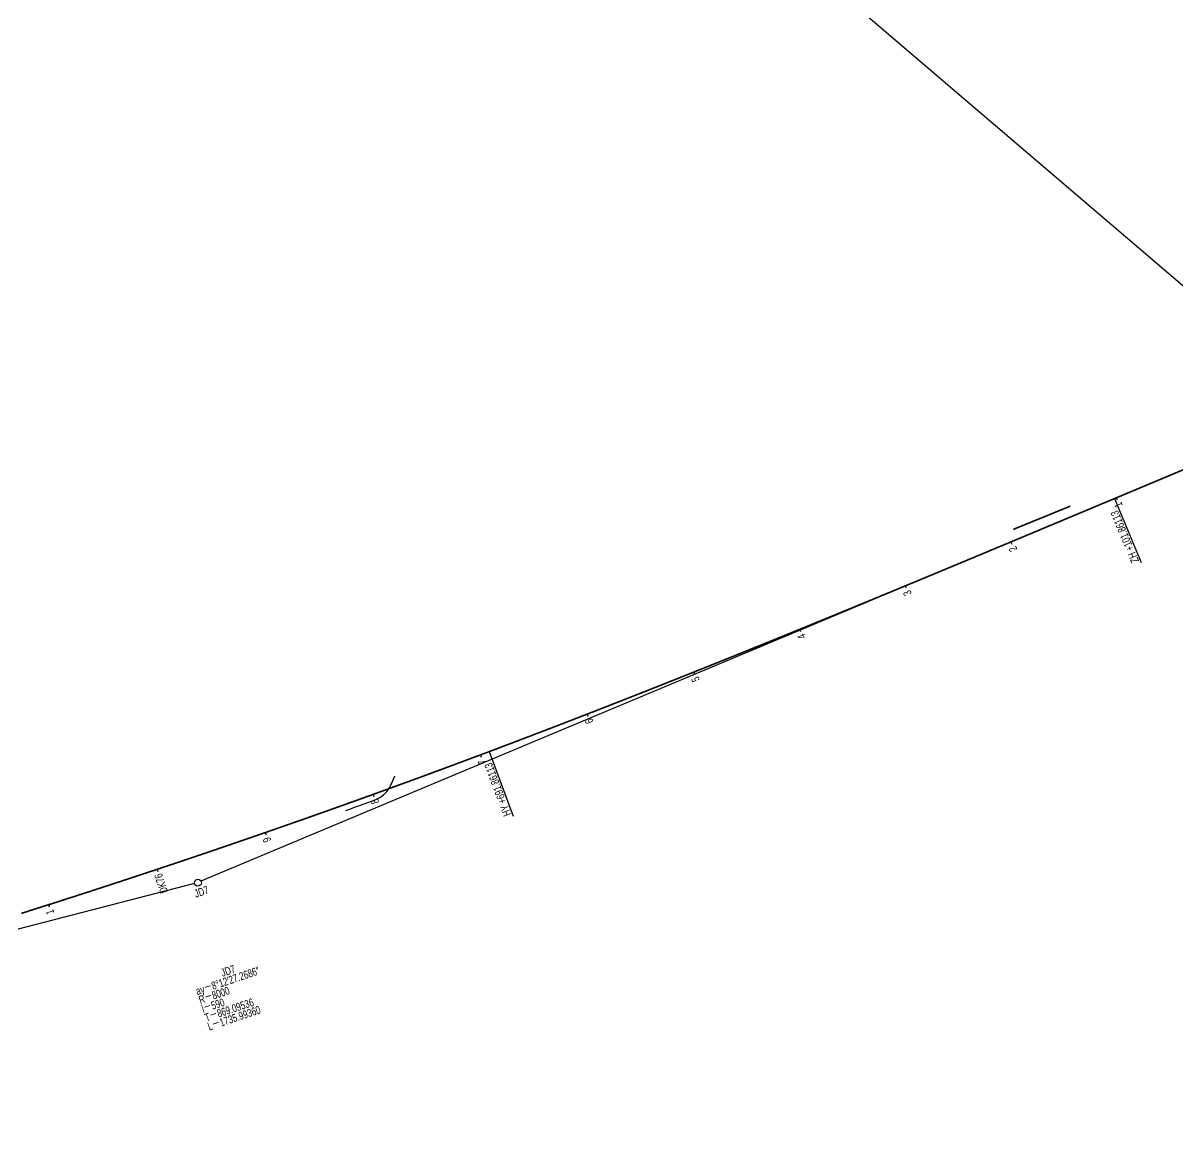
# Model space of a CAD drawing. Header units: millimetres. Extents: x 497834 to 621495, y 3353175 to 3430424.
# Drawn here: x 603993 to 605003, y 3395135 to 3396105 of the extents above; entities that cross this region are included whole.
import ezdxf

# ---------------------------------------------------------------- set-up
doc = ezdxf.new("R2010")
doc.units = ezdxf.units.MM
for name, color, linetype in [('breakloc', 7, 'Continuous'), ('DK改路中线', 7, 'Continuous'), ('dl2', 7, 'Continuous'), ('沪乍杭打线-0.0-200.8段-施工系转设计系成果-2000坐标系-左线_中线_交点', 7, 'Continuous'), ('沪乍杭打线-0.0-200.8段-施工系转设计系成果-2000坐标系-左线_五大桩', 7, 'Continuous'), ('沪乍杭打线-0.0-200.8段-施工系转设计系成果-2000坐标系-左线_曲线资料', 7, 'Continuous'), ('沪乍杭打线-0.0-200.8段-施工系转设计系成果-2000坐标系-左线_里程', 7, 'Continuous')]:
    doc.layers.add(name, color=color, linetype=linetype)
doc.styles.add('PM_LC', font='slromans.shx', dxfattribs={"width": 0.75, "bigfont": 'hztxt.shx'})
doc.styles.add('PM_QX', font='slromans.shx', dxfattribs={"width": 0.75, "bigfont": 'hztxt.shx'})

msp = doc.modelspace()

# ---------------------------------------------------------------- linework, layer by layer
at = {"layer": 'breakloc'}
msp.add_lwpolyline([(605146.7, 3395756.1), (600095.3, 3400068)], dxfattribs=at)
at = {"layer": 'DK改路中线', "color": 3, "linetype": 'Continuous', "ltscale": 2, "const_width": 1.4, "flags": 128}
msp.add_lwpolyline([(604859, 3395662), (604860.8, 3395662.7), (604862.7, 3395663.5), (604864.5, 3395664.2), (604868.2, 3395665.7), (604870.1, 3395666.5), (604873.8, 3395668), (604875.7, 3395668.8), (604881.2, 3395671), (604883.1, 3395671.8), (604884.9, 3395672.5), (604886.8, 3395673.3), (604888.6, 3395674), (604892.3, 3395675.6), (604894.2, 3395676.3), (604896, 3395677.1), (604899.7, 3395678.6), (604901.6, 3395679.3), (604903.4, 3395680.1), (604905.3, 3395680.8), (604907.1, 3395681.6), (604909, 3395682.4), (604909.1, 3395682.4)], dxfattribs=at)
at = {"layer": 'DK改路中线', "color": 3, "linetype": 'Continuous', "ltscale": 2, "flags": 128}
msp.add_lwpolyline([(604275.2, 3395416.1), (604277.1, 3395416.8), (604278.9, 3395417.5), (604280.8, 3395418.2), (604284.6, 3395419.6), (604286.4, 3395420.3), (604288.3, 3395421), (604290.2, 3395421.7), (604292.1, 3395422.4), (604297.7, 3395424.4), (604299.6, 3395425.1), (604300.7, 3395425.5, 0.199168), (604301.4, 3395425.8), (604303.3, 3395426.7), (604305, 3395427.6), (604306.7, 3395428.7), (604308.2, 3395430), (604309.7, 3395431.3), (604311.1, 3395432.8), (604312.3, 3395434.4), (604313.4, 3395436), (604314.4, 3395437.8), (604314.7, 3395438.6), (604315.2, 3395439.6), (604317.7, 3395445), (604318.3, 3395446.3)], format="xyb", dxfattribs=at)
at = {"layer": 'dl2', "color": 3, "linetype": 'Continuous', "ltscale": 2, "const_width": 1.4, "flags": 128}
msp.add_lwpolyline([(605133.8, 3395767), (604947.5, 3395688.9), (604946.6, 3395688.5), (604945.6, 3395688.1), (604944.7, 3395687.8), (604943.8, 3395687.4), (604942.9, 3395687), (604941.9, 3395686.6), (604941, 3395686.2), (604940.1, 3395685.8), (604939.2, 3395685.4), (604938.3, 3395685.1), (604937.3, 3395684.7), (604936.4, 3395684.3), (604935.5, 3395683.9), (604934.6, 3395683.5), (604933.6, 3395683.1), (604932.7, 3395682.7), (604931.8, 3395682.4), (604930.9, 3395682), (604930, 3395681.6), (604929, 3395681.2), (604928.1, 3395680.8), (604927.2, 3395680.4), (604926.3, 3395680), (604925.3, 3395679.6), (604924.4, 3395679.3), (604923.5, 3395678.9), (604922.6, 3395678.5), (604921.7, 3395678.1), (604920.7, 3395677.7), (604919.8, 3395677.3), (604918.9, 3395676.9), (604918, 3395676.6), (604917, 3395676.2), (604916.1, 3395675.8), (604915.2, 3395675.4), (604914.3, 3395675), (604913.4, 3395674.6), (604912.4, 3395674.2), (604911.5, 3395673.9), (604910.6, 3395673.5), (604909.7, 3395673.1), (604908.7, 3395672.7), (604907.8, 3395672.3), (604906.9, 3395671.9), (604906, 3395671.5), (604905, 3395671.2), (604904.1, 3395670.8), (604903.2, 3395670.4), (604902.3, 3395670), (604901.4, 3395669.6), (604900.4, 3395669.2), (604899.5, 3395668.8), (604898.6, 3395668.4), (604897.7, 3395668.1), (604896.7, 3395667.7), (604895.8, 3395667.3), (604894.9, 3395666.9), (604894, 3395666.5), (604893.1, 3395666.1), (604892.1, 3395665.7), (604891.2, 3395665.4), (604890.3, 3395665), (604889.4, 3395664.6), (604888.4, 3395664.2), (604887.5, 3395663.8), (604886.6, 3395663.4), (604885.7, 3395663), (604884.8, 3395662.7), (604883.8, 3395662.3), (604882.9, 3395661.9), (604882, 3395661.5), (604881.1, 3395661.1), (604880.1, 3395660.7), (604879.2, 3395660.3), (604878.3, 3395660), (604877.4, 3395659.6), (604876.5, 3395659.2), (604875.5, 3395658.8), (604874.6, 3395658.4), (604873.7, 3395658), (604872.8, 3395657.6), (604871.8, 3395657.3), (604870.9, 3395656.9), (604870, 3395656.5), (604869.1, 3395656.1), (604868.1, 3395655.7), (604867.2, 3395655.3), (604866.3, 3395654.9), (604865.4, 3395654.6), (604864.5, 3395654.2), (604863.5, 3395653.8), (604862.6, 3395653.4), (604861.7, 3395653), (604860.8, 3395652.6), (604859.8, 3395652.2), (604858.9, 3395651.9), (604858, 3395651.5), (604857.1, 3395651.1), (604856.2, 3395650.7), (604855.2, 3395650.3), (604854.3, 3395649.9), (604853.4, 3395649.5), (604852.5, 3395649.2), (604851.5, 3395648.8), (604850.6, 3395648.4), (604849.7, 3395648), (604848.8, 3395647.6), (604847.8, 3395647.2), (604846.9, 3395646.8), (604846, 3395646.5), (604845.1, 3395646.1), (604844.2, 3395645.7), (604843.2, 3395645.3), (604842.3, 3395644.9), (604841.4, 3395644.5), (604840.5, 3395644.2), (604839.5, 3395643.8), (604838.6, 3395643.4), (604837.7, 3395643), (604836.8, 3395642.6), (604835.9, 3395642.2), (604834.9, 3395641.8), (604834, 3395641.5), (604833.1, 3395641.1), (604832.2, 3395640.7), (604831.2, 3395640.3), (604830.3, 3395639.9), (604829.4, 3395639.5), (604828.5, 3395639.1), (604827.5, 3395638.8), (604826.6, 3395638.4), (604825.7, 3395638), (604824.8, 3395637.6), (604823.9, 3395637.2), (604822.9, 3395636.8), (604822, 3395636.5), (604821.1, 3395636.1), (604820.2, 3395635.7), (604819.2, 3395635.3), (604818.3, 3395634.9), (604817.4, 3395634.5), (604816.5, 3395634.1), (604815.5, 3395633.8), (604814.6, 3395633.4), (604813.7, 3395633), (604812.8, 3395632.6), (604811.9, 3395632.2), (604810.9, 3395631.8), (604810, 3395631.5), (604809.1, 3395631.1), (604808.2, 3395630.7), (604807.2, 3395630.3), (604806.3, 3395629.9), (604805.4, 3395629.5), (604804.5, 3395629.2), (604803.5, 3395628.8), (604802.6, 3395628.4), (604801.7, 3395628), (604800.8, 3395627.6), (604799.8, 3395627.2), (604798.9, 3395626.8), (604798, 3395626.5), (604797.1, 3395626.1), (604796.2, 3395625.7), (604795.2, 3395625.3), (604794.3, 3395624.9), (604793.4, 3395624.5), (604792.5, 3395624.2), (604791.5, 3395623.8), (604790.6, 3395623.4), (604789.7, 3395623), (604788.8, 3395622.6), (604787.8, 3395622.2), (604786.9, 3395621.9), (604786, 3395621.5), (604785.1, 3395621.1), (604784.1, 3395620.7), (604783.2, 3395620.3), (604782.3, 3395619.9), (604781.4, 3395619.6), (604780.5, 3395619.2), (604779.5, 3395618.8), (604778.6, 3395618.4), (604777.7, 3395618), (604776.8, 3395617.6), (604775.8, 3395617.3), (604774.9, 3395616.9), (604774, 3395616.5), (604773.1, 3395616.1), (604772.1, 3395615.7), (604771.2, 3395615.3), (604770.3, 3395615), (604769.4, 3395614.6), (604768.4, 3395614.2), (604767.5, 3395613.8), (604766.6, 3395613.4), (604765.7, 3395613.1), (604764.7, 3395612.7), (604763.8, 3395612.3), (604762.9, 3395611.9), (604762, 3395611.5), (604761.1, 3395611.1), (604760.1, 3395610.8), (604759.2, 3395610.4), (604758.3, 3395610), (604757.4, 3395609.6), (604756.4, 3395609.2), (604755.5, 3395608.8), (604754.6, 3395608.5), (604753.7, 3395608.1), (604752.7, 3395607.7), (604751.8, 3395607.3), (604750.9, 3395606.9), (604750, 3395606.6), (604749, 3395606.2), (604748.1, 3395605.8), (604747.2, 3395605.4), (604746.3, 3395605), (604745.3, 3395604.6), (604744.4, 3395604.3), (604743.5, 3395603.9), (604742.6, 3395603.5), (604741.6, 3395603.1), (604740.7, 3395602.7), (604739.8, 3395602.4), (604738.9, 3395602), (604737.9, 3395601.6), (604737, 3395601.2), (604736.1, 3395600.8), (604735.2, 3395600.4), (604734.3, 3395600.1), (604733.3, 3395599.7), (604732.4, 3395599.3), (604731.5, 3395598.9), (604730.6, 3395598.5), (604729.6, 3395598.2), (604728.7, 3395597.8), (604727.8, 3395597.4), (604726.9, 3395597), (604725.9, 3395596.6), (604725, 3395596.3), (604724.1, 3395595.9), (604723.2, 3395595.5), (604722.2, 3395595.1), (604721.3, 3395594.7), (604720.4, 3395594.4), (604719.5, 3395594), (604718.5, 3395593.6), (604717.6, 3395593.2), (604716.7, 3395592.8), (604715.8, 3395592.5), (604714.8, 3395592.1), (604713.9, 3395591.7), (604713, 3395591.3), (604712.1, 3395590.9), (604711.1, 3395590.6), (604710.2, 3395590.2), (604709.3, 3395589.8), (604708.4, 3395589.4), (604707.4, 3395589), (604706.5, 3395588.7), (604705.6, 3395588.3), (604704.7, 3395587.9), (604703.7, 3395587.5), (604702.8, 3395587.1), (604701.9, 3395586.8), (604701, 3395586.4), (604700, 3395586), (604699.1, 3395585.6), (604698.2, 3395585.2), (604697.3, 3395584.9), (604696.3, 3395584.5), (604695.4, 3395584.1), (604694.5, 3395583.7), (604693.6, 3395583.3), (604692.6, 3395583), (604691.7, 3395582.6), (604690.8, 3395582.2), (604689.9, 3395581.8), (604688.9, 3395581.4), (604688, 3395581.1), (604687.1, 3395580.7), (604686.1, 3395580.3), (604685.2, 3395579.9), (604684.3, 3395579.6), (604683.4, 3395579.2), (604682.4, 3395578.8), (604681.5, 3395578.4), (604680.6, 3395578), (604679.7, 3395577.7), (604678.7, 3395577.3), (604677.8, 3395576.9), (604676.9, 3395576.5), (604676, 3395576.2), (604675, 3395575.8), (604674.1, 3395575.4), (604673.2, 3395575), (604672.3, 3395574.6), (604671.3, 3395574.3), (604670.4, 3395573.9), (604669.5, 3395573.5), (604668.6, 3395573.1), (604667.6, 3395572.8), (604666.7, 3395572.4), (604665.8, 3395572), (604664.9, 3395571.6), (604663.9, 3395571.2), (604663, 3395570.9), (604662.1, 3395570.5), (604661.2, 3395570.1), (604660.2, 3395569.7), (604659.3, 3395569.4), (604658.4, 3395569), (604657.4, 3395568.6), (604656.5, 3395568.2), (604655.6, 3395567.9), (604654.7, 3395567.5), (604653.7, 3395567.1), (604652.8, 3395566.7), (604651.9, 3395566.3), (604651, 3395566), (604650, 3395565.6), (604649.1, 3395565.2), (604648.2, 3395564.8), (604647.3, 3395564.5), (604646.3, 3395564.1), (604645.4, 3395563.7), (604644.5, 3395563.3), (604643.5, 3395563), (604642.6, 3395562.6), (604641.7, 3395562.2), (604640.8, 3395561.8), (604639.8, 3395561.5), (604638.9, 3395561.1), (604638, 3395560.7), (604637.1, 3395560.3), (604636.1, 3395560), (604635.2, 3395559.6), (604634.3, 3395559.2), (604633.4, 3395558.8), (604632.4, 3395558.5), (604631.5, 3395558.1), (604630.6, 3395557.7), (604629.6, 3395557.3), (604628.7, 3395557), (604627.8, 3395556.6), (604626.9, 3395556.2), (604625.9, 3395555.8), (604625, 3395555.5), (604624.1, 3395555.1), (604623.2, 3395554.7), (604622.2, 3395554.3), (604621.3, 3395554), (604620.4, 3395553.6), (604619.4, 3395553.2), (604618.5, 3395552.8), (604617.6, 3395552.5), (604616.7, 3395552.1), (604615.7, 3395551.7), (604614.8, 3395551.3), (604613.9, 3395551), (604613, 3395550.6), (604612, 3395550.2), (604611.1, 3395549.9), (604610.2, 3395549.5), (604609.2, 3395549.1), (604608.3, 3395548.7), (604607.4, 3395548.4), (604606.5, 3395548), (604605.5, 3395547.6), (604604.6, 3395547.2), (604603.7, 3395546.9), (604602.7, 3395546.5), (604601.8, 3395546.1), (604600.9, 3395545.7), (604600, 3395545.4), (604599, 3395545), (604598.1, 3395544.6), (604597.2, 3395544.3), (604596.2, 3395543.9), (604595.3, 3395543.5), (604594.4, 3395543.1), (604593.5, 3395542.8), (604592.5, 3395542.4), (604591.6, 3395542), (604590.7, 3395541.7), (604589.8, 3395541.3), (604588.8, 3395540.9), (604587.9, 3395540.5), (604587, 3395540.2), (604586, 3395539.8), (604585.1, 3395539.4), (604584.2, 3395539.1), (604583.3, 3395538.7), (604582.3, 3395538.3), (604581.4, 3395537.9), (604580.5, 3395537.6), (604579.5, 3395537.2), (604578.6, 3395536.8), (604577.7, 3395536.5), (604576.8, 3395536.1), (604575.8, 3395535.7), (604574.9, 3395535.3), (604574, 3395535), (604573, 3395534.6), (604572.1, 3395534.2), (604571.2, 3395533.9), (604570.3, 3395533.5), (604569.3, 3395533.1), (604568.4, 3395532.8), (604567.5, 3395532.4), (604566.5, 3395532), (604565.6, 3395531.6), (604564.7, 3395531.3), (604563.7, 3395530.9), (604562.8, 3395530.5), (604561.9, 3395530.2), (604561, 3395529.8), (604560, 3395529.4), (604559.1, 3395529.1), (604558.2, 3395528.7), (604557.2, 3395528.3), (604556.3, 3395528), (604555.4, 3395527.6), (604554.5, 3395527.2), (604553.5, 3395526.8), (604552.6, 3395526.5), (604551.7, 3395526.1), (604550.7, 3395525.7), (604549.8, 3395525.4), (604548.9, 3395525), (604547.9, 3395524.6), (604547, 3395524.3), (604546.1, 3395523.9), (604545.2, 3395523.5), (604544.2, 3395523.2), (604543.3, 3395522.8), (604542.4, 3395522.4), (604541.4, 3395522.1), (604540.5, 3395521.7), (604539.6, 3395521.3), (604538.6, 3395521), (604537.7, 3395520.6), (604536.8, 3395520.2), (604535.9, 3395519.9), (604534.9, 3395519.5), (604534, 3395519.1), (604533.1, 3395518.8), (604532.1, 3395518.4), (604531.2, 3395518), (604530.3, 3395517.7), (604529.3, 3395517.3), (604528.4, 3395516.9), (604527.5, 3395516.6), (604526.6, 3395516.2), (604525.6, 3395515.8), (604524.7, 3395515.5), (604523.8, 3395515.1), (604522.8, 3395514.7), (604521.9, 3395514.4), (604521, 3395514), (604520, 3395513.6), (604519.1, 3395513.3), (604518.2, 3395512.9), (604517.2, 3395512.5), (604516.3, 3395512.2), (604515.4, 3395511.8), (604514.4, 3395511.4), (604513.5, 3395511.1), (604512.6, 3395510.7), (604511.7, 3395510.3), (604510.7, 3395510), (604509.8, 3395509.6), (604508.9, 3395509.3), (604507.9, 3395508.9), (604507, 3395508.5), (604506.1, 3395508.2), (604505.1, 3395507.8), (604504.2, 3395507.4), (604503.3, 3395507.1), (604502.3, 3395506.7), (604501.4, 3395506.3), (604500.5, 3395506), (604499.5, 3395505.6), (604498.6, 3395505.3), (604497.7, 3395504.9), (604496.8, 3395504.5), (604495.8, 3395504.2), (604494.9, 3395503.8), (604494, 3395503.4), (604493, 3395503.1), (604492.1, 3395502.7), (604491.2, 3395502.3), (604490.2, 3395502), (604489.3, 3395501.6), (604488.4, 3395501.3), (604487.4, 3395500.9), (604486.5, 3395500.5), (604485.6, 3395500.2), (604484.6, 3395499.8), (604483.7, 3395499.5), (604482.8, 3395499.1), (604481.8, 3395498.7), (604480.9, 3395498.4), (604480, 3395498), (604479, 3395497.6), (604478.1, 3395497.3), (604477.2, 3395496.9), (604476.2, 3395496.6), (604475.3, 3395496.2), (604474.4, 3395495.8), (604473.4, 3395495.5), (604472.5, 3395495.1), (604471.6, 3395494.8), (604470.6, 3395494.4), (604469.7, 3395494), (604468.8, 3395493.7), (604467.9, 3395493.3), (604466.9, 3395493), (604466, 3395492.6), (604465.1, 3395492.2), (604464.1, 3395491.9), (604463.2, 3395491.5), (604462.3, 3395491.2), (604461.3, 3395490.8), (604460.4, 3395490.4), (604459.5, 3395490.1), (604458.5, 3395489.7), (604457.6, 3395489.4), (604456.7, 3395489), (604455.7, 3395488.6), (604454.8, 3395488.3), (604453.9, 3395487.9), (604452.9, 3395487.6), (604452, 3395487.2), (604451.1, 3395486.9), (604450.1, 3395486.5), (604449.2, 3395486.1), (604448.2, 3395485.8), (604447.3, 3395485.4), (604446.4, 3395485.1), (604445.4, 3395484.7), (604444.5, 3395484.3), (604443.6, 3395484), (604442.6, 3395483.6), (604441.7, 3395483.3), (604440.8, 3395482.9), (604439.8, 3395482.6), (604438.9, 3395482.2), (604438, 3395481.8), (604437, 3395481.5), (604436.1, 3395481.1), (604435.2, 3395480.8), (604434.2, 3395480.4), (604433.3, 3395480.1), (604432.4, 3395479.7), (604431.4, 3395479.4), (604430.5, 3395479), (604429.6, 3395478.6), (604428.6, 3395478.3), (604427.7, 3395477.9), (604426.8, 3395477.6), (604425.8, 3395477.2), (604424.9, 3395476.9), (604424, 3395476.5), (604423, 3395476.2), (604422.1, 3395475.8), (604421.2, 3395475.4), (604420.2, 3395475.1), (604419.3, 3395474.7), (604418.3, 3395474.4), (604417.4, 3395474), (604416.5, 3395473.7), (604415.5, 3395473.3), (604414.6, 3395473), (604413.7, 3395472.6), (604412.7, 3395472.3), (604411.8, 3395471.9), (604410.9, 3395471.6), (604409.9, 3395471.2), (604409, 3395470.8), (604408.1, 3395470.5), (604407.1, 3395470.1), (604406.2, 3395469.8), (604405.3, 3395469.4), (604404.3, 3395469.1), (604403.4, 3395468.7), (604402.4, 3395468.4), (604401.5, 3395468), (604400.6, 3395467.7, -0.017377), (604399.6, 3395467.3), (604398.7, 3395466.9), (604397.8, 3395466.6), (604396.8, 3395466.2), (604395.9, 3395465.9), (604395.9, 3395465.9), (604395, 3395465.6), (604394, 3395465.2), (604393.1, 3395464.9), (604392.1, 3395464.5), (604391.2, 3395464.2), (604391.2, 3395464.2), (604390.3, 3395463.8), (604389.3, 3395463.5), (604388.4, 3395463.1), (604387.5, 3395462.8), (604386.5, 3395462.4), (604386.5, 3395462.4), (604385.6, 3395462.1), (604384.7, 3395461.7), (604383.7, 3395461.4), (604382.8, 3395461), (604381.8, 3395460.7), (604381.8, 3395460.7), (604380.9, 3395460.3), (604380, 3395460), (604379, 3395459.6), (604378.1, 3395459.3), (604377.2, 3395458.9), (604377.2, 3395458.9), (604376.2, 3395458.6), (604375.3, 3395458.2), (604374.3, 3395457.9), (604373.4, 3395457.5), (604372.5, 3395457.2), (604372.5, 3395457.2), (604371.5, 3395456.8), (604370.6, 3395456.5), (604369.7, 3395456.1), (604368.7, 3395455.8), (604367.8, 3395455.4), (604367.8, 3395455.4), (604366.9, 3395455.1), (604365.9, 3395454.7), (604365, 3395454.4), (604364, 3395454), (604363.1, 3395453.7), (604363.1, 3395453.7), (604362.2, 3395453.3), (604361.2, 3395453), (604360.3, 3395452.6), (604359.3, 3395452.3), (604358.4, 3395451.9), (604358.4, 3395451.9), (604357.5, 3395451.6), (604356.5, 3395451.3), (604355.6, 3395450.9), (604354.7, 3395450.6), (604353.7, 3395450.2), (604353.7, 3395450.2), (604352.8, 3395449.9), (604351.8, 3395449.5), (604350.9, 3395449.2), (604350, 3395448.8), (604349, 3395448.5), (604349, 3395448.5), (604348.1, 3395448.1), (604347.2, 3395447.8), (604346.2, 3395447.4), (604345.3, 3395447.1), (604344.3, 3395446.8), (604344.3, 3395446.8), (604343.4, 3395446.4), (604342.5, 3395446.1), (604341.5, 3395445.7), (604340.6, 3395445.4), (604339.6, 3395445), (604339.6, 3395445), (604338.7, 3395444.7), (604337.8, 3395444.3), (604336.8, 3395444), (604335.9, 3395443.7), (604334.9, 3395443.3), (604334.9, 3395443.3), (604334, 3395443), (604333.1, 3395442.6), (604332.1, 3395442.3), (604331.2, 3395441.9), (604330.3, 3395441.6), (604330.3, 3395441.6), (604329.3, 3395441.2), (604328.4, 3395440.9), (604327.4, 3395440.6), (604326.5, 3395440.2), (604325.6, 3395439.9), (604325.6, 3395439.9), (604324.6, 3395439.5), (604323.7, 3395439.2), (604322.7, 3395438.8), (604321.8, 3395438.5), (604320.9, 3395438.2), (604320.9, 3395438.2), (604319.9, 3395437.8), (604319, 3395437.5), (604318, 3395437.1), (604317.1, 3395436.8), (604316.2, 3395436.5), (604316.2, 3395436.5), (604315.2, 3395436.1), (604314.3, 3395435.8), (604313.3, 3395435.4), (604312.4, 3395435.1), (604311.5, 3395434.7), (604311.5, 3395434.7), (604310.5, 3395434.4), (604309.6, 3395434.1), (604308.6, 3395433.7), (604307.7, 3395433.4), (604306.8, 3395433), (604306.8, 3395433), (604305.8, 3395432.7), (604304.9, 3395432.4), (604303.9, 3395432), (604303, 3395431.7), (604302.1, 3395431.3), (604302.1, 3395431.3), (604301.1, 3395431), (604300.2, 3395430.7), (604299.2, 3395430.3), (604298.3, 3395430), (604297.4, 3395429.6), (604297.4, 3395429.6), (604296.4, 3395429.3), (604295.5, 3395429), (604294.5, 3395428.6), (604293.6, 3395428.3), (604292.6, 3395428), (604292.6, 3395428), (604291.7, 3395427.6), (604290.8, 3395427.3), (604289.8, 3395426.9), (604288.9, 3395426.6), (604287.9, 3395426.3), (604287.9, 3395426.3), (604287, 3395425.9), (604286.1, 3395425.6), (604285.1, 3395425.2), (604284.2, 3395424.9), (604283.2, 3395424.6), (604283.2, 3395424.6), (604282.3, 3395424.2), (604281.4, 3395423.9), (604280.4, 3395423.6), (604279.5, 3395423.2), (604278.5, 3395422.9), (604278.5, 3395422.9), (604277.6, 3395422.6), (604276.6, 3395422.2), (604275.7, 3395421.9), (604274.8, 3395421.5), (604273.8, 3395421.2), (604273.8, 3395421.2), (604272.9, 3395420.9), (604271.9, 3395420.5), (604271, 3395420.2), (604270.1, 3395419.9), (604269.1, 3395419.5), (604269.1, 3395419.5), (604268.2, 3395419.2), (604267.2, 3395418.9), (604266.3, 3395418.5), (604265.3, 3395418.2), (604264.4, 3395417.8), (604264.4, 3395417.8), (604263.5, 3395417.5), (604262.5, 3395417.2), (604261.6, 3395416.8), (604260.6, 3395416.5), (604259.7, 3395416.2), (604259.7, 3395416.2), (604258.8, 3395415.8), (604257.8, 3395415.5), (604256.9, 3395415.2), (604255.9, 3395414.8), (604255, 3395414.5), (604255, 3395414.5), (604254, 3395414.2), (604253.1, 3395413.8), (604252.2, 3395413.5), (604251.2, 3395413.2), (604250.3, 3395412.8), (604250.3, 3395412.8), (604249.3, 3395412.5), (604248.4, 3395412.2), (604247.4, 3395411.8), (604246.5, 3395411.5), (604245.6, 3395411.2), (604245.6, 3395411.2), (604244.6, 3395410.8), (604243.7, 3395410.5), (604242.7, 3395410.2), (604241.8, 3395409.8), (604240.8, 3395409.5), (604240.8, 3395409.5), (604239.9, 3395409.2), (604239, 3395408.8), (604238, 3395408.5), (604237.1, 3395408.2), (604236.1, 3395407.8), (604236.1, 3395407.8), (604235.2, 3395407.5), (604234.2, 3395407.2), (604233.3, 3395406.9), (604232.3, 3395406.5), (604231.4, 3395406.2), (604231.4, 3395406.2), (604230.5, 3395405.9), (604229.5, 3395405.5), (604228.6, 3395405.2), (604227.6, 3395404.9), (604226.7, 3395404.5), (604226.7, 3395404.5), (604225.7, 3395404.2), (604224.8, 3395403.9), (604223.9, 3395403.5), (604222.9, 3395403.2), (604222, 3395402.9), (604222, 3395402.9), (604221, 3395402.6), (604220.1, 3395402.2), (604219.1, 3395401.9), (604218.2, 3395401.6), (604217.2, 3395401.2), (604217.2, 3395401.2), (604216.3, 3395400.9), (604215.4, 3395400.6), (604214.4, 3395400.3), (604213.5, 3395399.9), (604212.5, 3395399.6), (604212.5, 3395399.6), (604211.6, 3395399.3), (604210.6, 3395398.9), (604209.7, 3395398.6), (604208.7, 3395398.3), (604207.8, 3395398), (604207.8, 3395398), (604206.9, 3395397.6), (604205.9, 3395397.3), (604205, 3395397), (604204, 3395396.6), (604203.1, 3395396.3), (604203.1, 3395396.3), (604202.1, 3395396), (604201.2, 3395395.7), (604200.2, 3395395.3), (604199.3, 3395395), (604198.3, 3395394.7), (604198.3, 3395394.7), (604197.4, 3395394.4), (604196.5, 3395394), (604195.5, 3395393.7), (604194.6, 3395393.4), (604193.6, 3395393), (604193.6, 3395393), (604192.7, 3395392.7), (604191.7, 3395392.4), (604190.8, 3395392.1), (604189.8, 3395391.7), (604188.9, 3395391.4), (604188.9, 3395391.4), (604188, 3395391.1), (604187, 3395390.8), (604186.1, 3395390.4), (604185.1, 3395390.1), (604184.2, 3395389.8), (604184.2, 3395389.8), (604183.2, 3395389.5), (604182.3, 3395389.1), (604181.3, 3395388.8), (604180.4, 3395388.5), (604179.4, 3395388.2), (604179.4, 3395388.2), (604178.5, 3395387.8), (604177.5, 3395387.5), (604176.6, 3395387.2), (604175.7, 3395386.9), (604174.7, 3395386.5), (604174.7, 3395386.5), (604173.8, 3395386.2), (604172.8, 3395385.9), (604171.9, 3395385.6), (604170.9, 3395385.2), (604170, 3395384.9), (604170, 3395384.9), (604169, 3395384.6), (604168.1, 3395384.3), (604167.1, 3395384), (604166.2, 3395383.6), (604165.2, 3395383.3), (604165.2, 3395383.3), (604164.3, 3395383), (604163.4, 3395382.7), (604162.4, 3395382.3), (604161.5, 3395382), (604160.5, 3395381.7), (604160.5, 3395381.7), (604159.6, 3395381.4), (604158.6, 3395381.1), (604157.7, 3395380.7), (604156.7, 3395380.4), (604155.8, 3395380.1), (604155.8, 3395380.1), (604154.8, 3395379.8), (604153.9, 3395379.4), (604152.9, 3395379.1), (604152, 3395378.8), (604151, 3395378.5), (604151, 3395378.5), (604150.1, 3395378.2), (604149.2, 3395377.8), (604148.2, 3395377.5), (604147.3, 3395377.2), (604146.3, 3395376.9), (604146.3, 3395376.9), (604145.4, 3395376.6), (604144.4, 3395376.2), (604143.5, 3395375.9), (604142.5, 3395375.6), (604141.6, 3395375.3), (604141.6, 3395375.3), (604140.6, 3395375), (604139.7, 3395374.6), (604138.7, 3395374.3), (604137.8, 3395374), (604136.8, 3395373.7), (604136.8, 3395373.7), (604135.9, 3395373.4), (604134.9, 3395373), (604134, 3395372.7), (604133, 3395372.4), (604132.1, 3395372.1), (604132.1, 3395372.1), (604131.1, 3395371.8), (604130.2, 3395371.5), (604129.3, 3395371.1), (604128.3, 3395370.8), (604127.4, 3395370.5), (604127.4, 3395370.5), (604126.4, 3395370.2), (604125.5, 3395369.9), (604124.5, 3395369.5), (604123.6, 3395369.2), (604122.6, 3395368.9), (604122.6, 3395368.9), (604121.7, 3395368.6), (604120.7, 3395368.3), (604119.8, 3395368), (604118.8, 3395367.6), (604117.9, 3395367.3), (604117.9, 3395367.3), (604116.9, 3395367), (604116, 3395366.7), (604115, 3395366.4), (604114.1, 3395366.1), (604113.1, 3395365.7), (604113.1, 3395365.7), (604112.2, 3395365.4), (604111.2, 3395365.1), (604110.3, 3395364.8), (604109.3, 3395364.5), (604108.4, 3395364.2), (604108.4, 3395364.2), (604107.4, 3395363.8), (604106.5, 3395363.5), (604105.5, 3395363.2), (604104.6, 3395362.9), (604103.6, 3395362.6), (604103.6, 3395362.6), (604102.7, 3395362.3), (604101.7, 3395362), (604100.8, 3395361.6), (604099.8, 3395361.3), (604098.9, 3395361), (604098.9, 3395361), (604097.9, 3395360.7), (604097, 3395360.4), (604096, 3395360.1), (604095.1, 3395359.8), (604094.1, 3395359.4), (604094.1, 3395359.4), (604093.2, 3395359.1), (604092.2, 3395358.8), (604091.3, 3395358.5), (604090.3, 3395358.2), (604089.4, 3395357.9), (604089.4, 3395357.9), (604088.4, 3395357.6), (604087.5, 3395357.2), (604086.6, 3395356.9), (604085.6, 3395356.6), (604084.6, 3395356.3), (604084.6, 3395356.3), (604083.7, 3395356), (604082.8, 3395355.7), (604081.8, 3395355.4), (604080.9, 3395355.1), (604079.9, 3395354.7), (604079.9, 3395354.7), (604079, 3395354.4), (604078, 3395354.1), (604077.1, 3395353.8), (604076.1, 3395353.5), (604075.1, 3395353.2), (604075.1, 3395353.2), (604074.2, 3395352.9), (604073.2, 3395352.6), (604072.3, 3395352.3), (604071.3, 3395351.9), (604070.4, 3395351.6), (604070.4, 3395351.6), (604069.4, 3395351.3), (604068.5, 3395351), (604067.5, 3395350.7), (604066.6, 3395350.4), (604065.6, 3395350.1), (604065.6, 3395350.1), (604064.7, 3395349.8), (604063.7, 3395349.5), (604062.8, 3395349.2), (604061.8, 3395348.8), (604060.9, 3395348.5), (604060.9, 3395348.5), (604059.9, 3395348.2), (604059, 3395347.9), (604058, 3395347.6), (604057.1, 3395347.3), (604056.1, 3395347), (604056.1, 3395347), (604055.2, 3395346.7), (604054.2, 3395346.4), (604053.3, 3395346.1), (604052.3, 3395345.7), (604051.4, 3395345.4), (604051.4, 3395345.4), (604050.4, 3395345.1), (604049.5, 3395344.8), (604048.5, 3395344.5), (604047.6, 3395344.2), (604046.6, 3395343.9), (604046.6, 3395343.9), (604045.7, 3395343.6), (604044.7, 3395343.3), (604043.8, 3395343), (604042.8, 3395342.7), (604041.9, 3395342.4), (604041.9, 3395342.4), (604040.9, 3395342.1), (604040, 3395341.7), (604039, 3395341.4), (604038.1, 3395341.1), (604037.1, 3395340.8), (604037.1, 3395340.8), (604036.2, 3395340.5), (604035.2, 3395340.2), (604034.3, 3395339.9), (604033.3, 3395339.6), (604032.3, 3395339.3), (604032.3, 3395339.3), (604031.4, 3395339), (604030.4, 3395338.7), (604029.5, 3395338.4), (604028.5, 3395338.1), (604027.6, 3395337.8), (604027.6, 3395337.8), (604026.6, 3395337.5), (604025.7, 3395337.2), (604024.7, 3395336.8), (604023.8, 3395336.5), (604022.8, 3395336.2), (604022.8, 3395336.2), (604021.9, 3395335.9), (604020.9, 3395335.6), (604020, 3395335.3), (604019, 3395335), (604018.1, 3395334.7), (604018.1, 3395334.7), (604017.1, 3395334.4), (604016.2, 3395334.1), (604015.2, 3395333.8), (604014.3, 3395333.5), (604013.3, 3395333.2), (604013.3, 3395333.2), (604012.3, 3395332.9), (604011.4, 3395332.6), (604010.4, 3395332.3), (604009.5, 3395332), (604008.5, 3395331.7), (604008.5, 3395331.7), (604007.6, 3395331.4), (604006.6, 3395331.1), (604005.7, 3395330.8), (604004.7, 3395330.5), (604003.8, 3395330.2), (604003.8, 3395330.2), (604002.8, 3395329.9), (604001.9, 3395329.6), (604000.9, 3395329.3), (604000, 3395329), (603999, 3395328.7), (603999, 3395328.7), (603998.1, 3395328.4), (603997.1, 3395328.1), (603996.1, 3395327.7), (603995.2, 3395327.4), (603994.2, 3395327.1), (603994.2, 3395327.1), (603993.3, 3395326.8), (603992.3, 3395326.5), (603991.4, 3395326.2)], format="xyb", dxfattribs=at)
at = {"layer": '沪乍杭打线-0.0-200.8段-施工系转设计系成果-2000坐标系-左线_中线_交点', "color": 6, "linetype": 'Continuous', "ltscale": 2}
for p, q in [((604947.5, 3395688.9), (604148.6, 3395354.3)), ((604143, 3395352.4), (603304.6, 3395135.2))]:
    msp.add_line(p, q, dxfattribs=at)
msp.add_circle((604145.9, 3395353.1), 3, dxfattribs=at)
at = {"layer": '沪乍杭打线-0.0-200.8段-施工系转设计系成果-2000坐标系-左线_五大桩', "color": 5, "linetype": 'Continuous', "ltscale": 2}
for p, q in [((604947.5, 3395688.9), (604970.9, 3395633)), ((604400.6, 3395467.7), (604421.8, 3395411.3))]:
    msp.add_line(p, q, dxfattribs=at)
at = {"layer": '沪乍杭打线-0.0-200.8段-施工系转设计系成果-2000坐标系-左线_里程', "color": 5, "linetype": 'Continuous', "ltscale": 2}
for p, q in [((604949.2, 3395689.6), (604950, 3395687.8)), ((604856.9, 3395651), (604857.7, 3395649.2)), ((604764.6, 3395612.6), (604765.4, 3395610.8)), ((604672.1, 3395574.6), (604672.9, 3395572.7)), ((604579.4, 3395537.1), (604580.2, 3395535.3)), ((604486.4, 3395500.5), (604487.1, 3395498.6)), ((604393, 3395464.8), (604393.7, 3395462.9)), ((604299.1, 3395430.3), (604299.8, 3395428.4)), ((604204.8, 3395396.9), (604205.5, 3395395)), ((604110.2, 3395364.7), (604110.8, 3395362.9)), ((604015.1, 3395333.8), (604015.7, 3395331.9))]:
    msp.add_line(p, q, dxfattribs=at)

# ---------------------------------------------------------------- texts
at = {"layer": '沪乍杭打线-0.0-200.8段-施工系转设计系成果-2000坐标系-左线_中线_交点', "color": 5, "style": 'PM_QX', "width": 0.75}
msp.add_text('JD7', height=7, rotation=18.6262, dxfattribs=at).set_placement((604144.2, 3395339.9))
at = {"layer": '沪乍杭打线-0.0-200.8段-施工系转设计系成果-2000坐标系-左线_五大桩', "color": 5, "style": 'PM_QX', "width": 0.75}
for s, rotation, p in [('ZH +101.86113', 112.7301, (604969.2, 3395634.4)), ('HY +691.86113', 110.6173, (604420.1, 3395412.8))]:
    msp.add_text(s, height=7, rotation=rotation, dxfattribs=at).set_placement(p)
at = {"layer": '沪乍杭打线-0.0-200.8段-施工系转设计系成果-2000坐标系-左线_曲线资料', "color": 5, "style": 'PM_QX', "width": 0.75}
msp.add_text('JD7', height=7, rotation=18.6262, dxfattribs=at).set_placement((604167.5, 3395270.7))
at = {"layer": '沪乍杭打线-0.0-200.8段-施工系转设计系成果-2000坐标系-左线_曲线资料', "color": 5, "insert": (604143.2, 3395261.3), "char_height": 7, "attachment_point": 1, "rotation": 18.6262, "line_spacing_factor": 0.7, "style": 'PM_QX'}
msp.add_mtext('\\W0.750000;ay－8°12′27.2686″\\PR－8000\\Pl－590\\PT－869.09536\\PL－1735.99360', dxfattribs=at)
at = {"layer": '沪乍杭打线-0.0-200.8段-施工系转设计系成果-2000坐标系-左线_里程', "color": 2, "style": 'PM_LC', "width": 0.75}
for s, rotation, p in [('1', 112.7301, (604955, 3395683)), ('2', 112.6716, (604862.8, 3395644.4)), ('3', 112.4918, (604770.4, 3395605.9)), ('4', 112.1906, (604677.9, 3395567.9)), ('5', 111.7679, (604585.1, 3395530.4)), ('6', 111.2239, (604492, 3395493.7)), ('7', 110.559, (604398.5, 3395457.9)), ('8', 109.8428, (604304.6, 3395423.3)), ('9', 109.1266, (604210.2, 3395389.9)), ('DK76', 108.4103, (604119.8, 3395345.2)), ('1', 107.6941, (604020.3, 3395326.6))]:
    msp.add_text(s, height=7, rotation=rotation, dxfattribs=at).set_placement(p)

doc.saveas('drawing.dxf')
